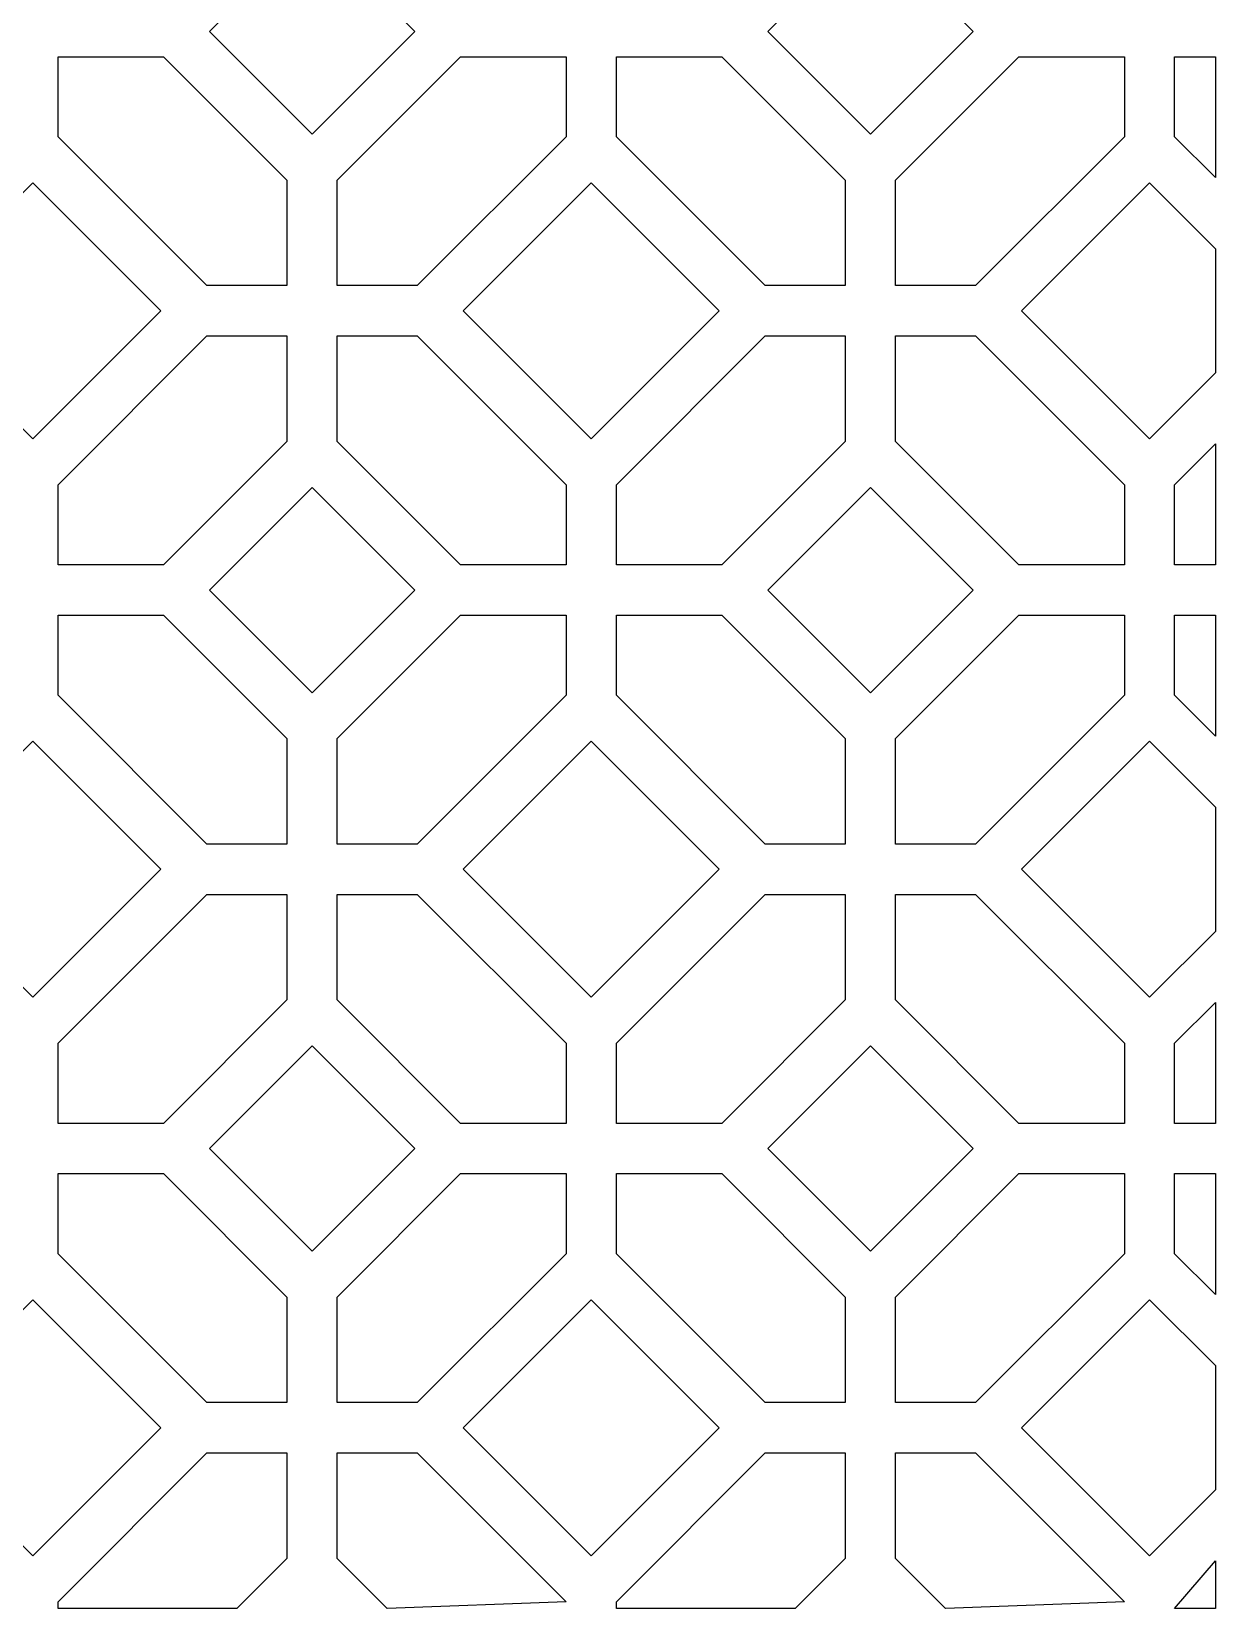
# Model space of a CAD drawing. Header units: centimetres. Extents: x -92 to 92, y -111 to 111.
# Drawn here: x -49.9 to -7.5, y -111 to -54.5 of the extents above; entities that cross this region are included whole.
import ezdxf

# ---------------------------------------------------------------- set-up
doc = ezdxf.new("R2010")
doc.units = ezdxf.units.CM
doc.header["$MEASUREMENT"] = 0
doc.layers.add('layer 1', color=7, linetype='Continuous')

msp = doc.modelspace()

# ---------------------------------------------------------------- linework, layer by layer
at = {"layer": 'layer 1', "color": 242}
for points, knots in [([(-39.81534, -58.20509), (-39.81534, -58.20509), (-36.13825, -54.528), (-36.13825, -54.528), (-36.13825, -54.528), (-36.13825, -54.528), (-39.81534, -50.85091), (-39.81534, -50.85091), (-39.81534, -50.85091), (-39.81534, -50.85091), (-43.49242, -54.528), (-43.49242, -54.528), (-43.49242, -54.528), (-43.49242, -54.528), (-39.81534, -58.20509), (-39.81534, -58.20509)], [0, 0, 0, 0, 0.2, 0.2, 0.2, 0.2, 0.4, 0.4, 0.4, 0.4, 0.6, 0.6, 0.6, 0.6, 1, 1, 1, 1]), ([(-19.81534, -58.20508), (-19.81534, -58.20508), (-16.13825, -54.52799), (-16.13825, -54.52799), (-16.13825, -54.52799), (-16.13825, -54.52799), (-19.81534, -50.8509), (-19.81534, -50.8509), (-19.81534, -50.8509), (-19.81534, -50.8509), (-23.49242, -54.52799), (-23.49242, -54.52799), (-23.49242, -54.52799), (-23.49242, -54.52799), (-19.81534, -58.20508), (-19.81534, -58.20508)], [0, 0, 0, 0, 0.2, 0.2, 0.2, 0.2, 0.4, 0.4, 0.4, 0.4, 0.6, 0.6, 0.6, 0.6, 1, 1, 1, 1]), ([(-48.91533, -55.428), (-48.91533, -55.428), (-48.91533, -58.29749), (-48.91533, -58.29749), (-48.91533, -58.29749), (-48.91533, -58.29749), (-43.58481, -63.62801), (-43.58481, -63.62801), (-43.58481, -63.62801), (-43.58481, -63.62801), (-40.71534, -63.62801), (-40.71534, -63.62801), (-40.71534, -63.62801), (-40.71534, -63.62801), (-40.71534, -59.85041), (-40.71534, -59.85041), (-40.71534, -59.85041), (-40.71534, -59.85041), (-45.13774, -55.428), (-45.13774, -55.428), (-45.13774, -55.428), (-45.13774, -55.428), (-48.91533, -55.428), (-48.91533, -55.428)], [0, 0, 0, 0, 0.14285714, 0.14285714, 0.14285714, 0.14285714, 0.28571429, 0.28571429, 0.28571429, 0.28571429, 0.42857143, 0.42857143, 0.42857143, 0.42857143, 0.57142857, 0.57142857, 0.57142857, 0.57142857, 0.71428571, 0.71428571, 0.71428571, 0.71428571, 1, 1, 1, 1]), ([(-30.71533, -58.29749), (-30.71533, -58.29749), (-30.71533, -55.428), (-30.71533, -55.428), (-30.71533, -55.428), (-30.71533, -55.428), (-34.49293, -55.428), (-34.49293, -55.428), (-34.49293, -55.428), (-34.49293, -55.428), (-38.91534, -59.85041), (-38.91534, -59.85041), (-38.91534, -59.85041), (-38.91534, -59.85041), (-38.91534, -63.62801), (-38.91534, -63.62801), (-38.91534, -63.62801), (-38.91534, -63.62801), (-36.04585, -63.62801), (-36.04585, -63.62801), (-36.04585, -63.62801), (-36.04585, -63.62801), (-30.71533, -58.29749), (-30.71533, -58.29749)], [0, 0, 0, 0, 0.14285714, 0.14285714, 0.14285714, 0.14285714, 0.28571429, 0.28571429, 0.28571429, 0.28571429, 0.42857143, 0.42857143, 0.42857143, 0.42857143, 0.57142857, 0.57142857, 0.57142857, 0.57142857, 0.71428571, 0.71428571, 0.71428571, 0.71428571, 1, 1, 1, 1]), ([(-28.91533, -55.42799), (-28.91533, -55.42799), (-28.91533, -58.29748), (-28.91533, -58.29748), (-28.91533, -58.29748), (-28.91533, -58.29748), (-23.58481, -63.628), (-23.58481, -63.628), (-23.58481, -63.628), (-23.58481, -63.628), (-20.71534, -63.628), (-20.71534, -63.628), (-20.71534, -63.628), (-20.71534, -63.628), (-20.71534, -59.8504), (-20.71534, -59.8504), (-20.71534, -59.8504), (-20.71534, -59.8504), (-25.13774, -55.42799), (-25.13774, -55.42799), (-25.13774, -55.42799), (-25.13774, -55.42799), (-28.91533, -55.42799), (-28.91533, -55.42799)], [0, 0, 0, 0, 0.14285714, 0.14285714, 0.14285714, 0.14285714, 0.28571429, 0.28571429, 0.28571429, 0.28571429, 0.42857143, 0.42857143, 0.42857143, 0.42857143, 0.57142857, 0.57142857, 0.57142857, 0.57142857, 0.71428571, 0.71428571, 0.71428571, 0.71428571, 1, 1, 1, 1]), ([(-10.71533, -58.29748), (-10.71533, -58.29748), (-10.71533, -55.42799), (-10.71533, -55.42799), (-10.71533, -55.42799), (-10.71533, -55.42799), (-14.49293, -55.42799), (-14.49293, -55.42799), (-14.49293, -55.42799), (-14.49293, -55.42799), (-18.91534, -59.8504), (-18.91534, -59.8504), (-18.91534, -59.8504), (-18.91534, -59.8504), (-18.91534, -63.628), (-18.91534, -63.628), (-18.91534, -63.628), (-18.91534, -63.628), (-16.04585, -63.628), (-16.04585, -63.628), (-16.04585, -63.628), (-16.04585, -63.628), (-10.71533, -58.29748), (-10.71533, -58.29748)], [0, 0, 0, 0, 0.14285714, 0.14285714, 0.14285714, 0.14285714, 0.28571429, 0.28571429, 0.28571429, 0.28571429, 0.42857143, 0.42857143, 0.42857143, 0.42857143, 0.57142857, 0.57142857, 0.57142857, 0.57142857, 0.71428571, 0.71428571, 0.71428571, 0.71428571, 1, 1, 1, 1]), ([(-7.45335, -55.42798), (-7.45335, -55.42798), (-8.91533, -55.42798), (-8.91533, -55.42798), (-8.91533, -55.42798), (-8.91533, -55.42798), (-8.91533, -58.29747), (-8.91533, -58.29747), (-8.91533, -58.29747), (-8.91533, -58.29747), (-7.45335, -59.75951), (-7.45335, -59.75951), (-7.45335, -59.75951), (-7.45335, -59.75951), (-7.45335, -55.42798), (-7.45335, -55.42798)], [0, 0, 0, 0, 0.2, 0.2, 0.2, 0.2, 0.4, 0.4, 0.4, 0.4, 0.6, 0.6, 0.6, 0.6, 1, 1, 1, 1]), ([(-49.81533, -59.94281), (-49.81533, -59.94281), (-54.40053, -64.528), (-54.40053, -64.528), (-54.40053, -64.528), (-54.40053, -64.528), (-49.81532, -69.11321), (-49.81532, -69.11321), (-49.81532, -69.11321), (-49.81532, -69.11321), (-45.23013, -64.52801), (-45.23013, -64.52801), (-45.23013, -64.52801), (-45.23013, -64.52801), (-49.81533, -59.94281), (-49.81533, -59.94281)], [0, 0, 0, 0, 0.2, 0.2, 0.2, 0.2, 0.4, 0.4, 0.4, 0.4, 0.6, 0.6, 0.6, 0.6, 1, 1, 1, 1]), ([(-29.81533, -59.9428), (-29.81533, -59.9428), (-34.40053, -64.528), (-34.40053, -64.528), (-34.40053, -64.528), (-34.40053, -64.528), (-29.81533, -69.1132), (-29.81533, -69.1132), (-29.81533, -69.1132), (-29.81533, -69.1132), (-25.23013, -64.528), (-25.23013, -64.528), (-25.23013, -64.528), (-25.23013, -64.528), (-29.81533, -59.9428), (-29.81533, -59.9428)], [0, 0, 0, 0, 0.2, 0.2, 0.2, 0.2, 0.4, 0.4, 0.4, 0.4, 0.6, 0.6, 0.6, 0.6, 1, 1, 1, 1]), ([(-7.45335, -62.30476), (-7.45335, -62.30476), (-9.81533, -59.94279), (-9.81533, -59.94279), (-9.81533, -59.94279), (-9.81533, -59.94279), (-14.40053, -64.52799), (-14.40053, -64.52799), (-14.40053, -64.52799), (-14.40053, -64.52799), (-9.81533, -69.11319), (-9.81533, -69.11319), (-9.81533, -69.11319), (-9.81533, -69.11319), (-7.45335, -66.75131), (-7.45335, -66.75131), (-7.45335, -66.75131), (-7.45335, -66.75131), (-7.45335, -62.30476), (-7.45335, -62.30476)], [0, 0, 0, 0, 0.16666667, 0.16666667, 0.16666667, 0.16666667, 0.33333333, 0.33333333, 0.33333333, 0.33333333, 0.5, 0.5, 0.5, 0.5, 0.66666667, 0.66666667, 0.66666667, 0.66666667, 1, 1, 1, 1]), ([(-40.71533, -65.42801), (-40.71533, -65.42801), (-43.5848, -65.42801), (-43.5848, -65.42801), (-43.5848, -65.42801), (-43.5848, -65.42801), (-48.91532, -70.75853), (-48.91532, -70.75853), (-48.91532, -70.75853), (-48.91532, -70.75853), (-48.91532, -73.628), (-48.91532, -73.628), (-48.91532, -73.628), (-48.91532, -73.628), (-45.13773, -73.628), (-45.13773, -73.628), (-45.13773, -73.628), (-45.13773, -73.628), (-40.71533, -69.20559), (-40.71533, -69.20559), (-40.71533, -69.20559), (-40.71533, -69.20559), (-40.71533, -65.42801), (-40.71533, -65.42801)], [0, 0, 0, 0, 0.14285714, 0.14285714, 0.14285714, 0.14285714, 0.28571429, 0.28571429, 0.28571429, 0.28571429, 0.42857143, 0.42857143, 0.42857143, 0.42857143, 0.57142857, 0.57142857, 0.57142857, 0.57142857, 0.71428571, 0.71428571, 0.71428571, 0.71428571, 1, 1, 1, 1]), ([(-36.04584, -65.42801), (-36.04584, -65.42801), (-38.91533, -65.42801), (-38.91533, -65.42801), (-38.91533, -65.42801), (-38.91533, -65.42801), (-38.91533, -69.20559), (-38.91533, -69.20559), (-38.91533, -69.20559), (-38.91533, -69.20559), (-34.49292, -73.628), (-34.49292, -73.628), (-34.49292, -73.628), (-34.49292, -73.628), (-30.71532, -73.628), (-30.71532, -73.628), (-30.71532, -73.628), (-30.71532, -73.628), (-30.71532, -70.75853), (-30.71532, -70.75853), (-30.71532, -70.75853), (-30.71532, -70.75853), (-36.04584, -65.42801), (-36.04584, -65.42801)], [0, 0, 0, 0, 0.14285714, 0.14285714, 0.14285714, 0.14285714, 0.28571429, 0.28571429, 0.28571429, 0.28571429, 0.42857143, 0.42857143, 0.42857143, 0.42857143, 0.57142857, 0.57142857, 0.57142857, 0.57142857, 0.71428571, 0.71428571, 0.71428571, 0.71428571, 1, 1, 1, 1]), ([(-20.71533, -65.428), (-20.71533, -65.428), (-23.5848, -65.428), (-23.5848, -65.428), (-23.5848, -65.428), (-23.5848, -65.428), (-28.91532, -70.75852), (-28.91532, -70.75852), (-28.91532, -70.75852), (-28.91532, -70.75852), (-28.91532, -73.62799), (-28.91532, -73.62799), (-28.91532, -73.62799), (-28.91532, -73.62799), (-25.13773, -73.62799), (-25.13773, -73.62799), (-25.13773, -73.62799), (-25.13773, -73.62799), (-20.71533, -69.20558), (-20.71533, -69.20558), (-20.71533, -69.20558), (-20.71533, -69.20558), (-20.71533, -65.428), (-20.71533, -65.428)], [0, 0, 0, 0, 0.14285714, 0.14285714, 0.14285714, 0.14285714, 0.28571429, 0.28571429, 0.28571429, 0.28571429, 0.42857143, 0.42857143, 0.42857143, 0.42857143, 0.57142857, 0.57142857, 0.57142857, 0.57142857, 0.71428571, 0.71428571, 0.71428571, 0.71428571, 1, 1, 1, 1]), ([(-16.04584, -65.428), (-16.04584, -65.428), (-18.91533, -65.428), (-18.91533, -65.428), (-18.91533, -65.428), (-18.91533, -65.428), (-18.91533, -69.20558), (-18.91533, -69.20558), (-18.91533, -69.20558), (-18.91533, -69.20558), (-14.49292, -73.62799), (-14.49292, -73.62799), (-14.49292, -73.62799), (-14.49292, -73.62799), (-10.71532, -73.62799), (-10.71532, -73.62799), (-10.71532, -73.62799), (-10.71532, -73.62799), (-10.71532, -70.75852), (-10.71532, -70.75852), (-10.71532, -70.75852), (-10.71532, -70.75852), (-16.04584, -65.428), (-16.04584, -65.428)], [0, 0, 0, 0, 0.14285714, 0.14285714, 0.14285714, 0.14285714, 0.28571429, 0.28571429, 0.28571429, 0.28571429, 0.42857143, 0.42857143, 0.42857143, 0.42857143, 0.57142857, 0.57142857, 0.57142857, 0.57142857, 0.71428571, 0.71428571, 0.71428571, 0.71428571, 1, 1, 1, 1]), ([(-7.45335, -69.29654), (-7.45335, -69.29654), (-8.91532, -70.75851), (-8.91532, -70.75851), (-8.91532, -70.75851), (-8.91532, -70.75851), (-8.91532, -73.62798), (-8.91532, -73.62798), (-8.91532, -73.62798), (-8.91532, -73.62798), (-7.45335, -73.62798), (-7.45335, -73.62798), (-7.45335, -73.62798), (-7.45335, -73.62798), (-7.45335, -69.29654), (-7.45335, -69.29654)], [0, 0, 0, 0, 0.2, 0.2, 0.2, 0.2, 0.4, 0.4, 0.4, 0.4, 0.6, 0.6, 0.6, 0.6, 1, 1, 1, 1]), ([(-39.81533, -78.20509), (-39.81533, -78.20509), (-36.13824, -74.528), (-36.13824, -74.528), (-36.13824, -74.528), (-36.13824, -74.528), (-39.81533, -70.85091), (-39.81533, -70.85091), (-39.81533, -70.85091), (-39.81533, -70.85091), (-43.49241, -74.528), (-43.49241, -74.528), (-43.49241, -74.528), (-43.49241, -74.528), (-39.81533, -78.20509), (-39.81533, -78.20509)], [0, 0, 0, 0, 0.2, 0.2, 0.2, 0.2, 0.4, 0.4, 0.4, 0.4, 0.6, 0.6, 0.6, 0.6, 1, 1, 1, 1]), ([(-19.81533, -78.20508), (-19.81533, -78.20508), (-16.13824, -74.52799), (-16.13824, -74.52799), (-16.13824, -74.52799), (-16.13824, -74.52799), (-19.81533, -70.8509), (-19.81533, -70.8509), (-19.81533, -70.8509), (-19.81533, -70.8509), (-23.49241, -74.52799), (-23.49241, -74.52799), (-23.49241, -74.52799), (-23.49241, -74.52799), (-19.81533, -78.20508), (-19.81533, -78.20508)], [0, 0, 0, 0, 0.2, 0.2, 0.2, 0.2, 0.4, 0.4, 0.4, 0.4, 0.6, 0.6, 0.6, 0.6, 1, 1, 1, 1]), ([(-48.91532, -75.428), (-48.91532, -75.428), (-48.91532, -78.29749), (-48.91532, -78.29749), (-48.91532, -78.29749), (-48.91532, -78.29749), (-43.5848, -83.62801), (-43.5848, -83.62801), (-43.5848, -83.62801), (-43.5848, -83.62801), (-40.71533, -83.62801), (-40.71533, -83.62801), (-40.71533, -83.62801), (-40.71533, -83.62801), (-40.71533, -79.85041), (-40.71533, -79.85041), (-40.71533, -79.85041), (-40.71533, -79.85041), (-45.13773, -75.428), (-45.13773, -75.428), (-45.13773, -75.428), (-45.13773, -75.428), (-48.91532, -75.428), (-48.91532, -75.428)], [0, 0, 0, 0, 0.14285714, 0.14285714, 0.14285714, 0.14285714, 0.28571429, 0.28571429, 0.28571429, 0.28571429, 0.42857143, 0.42857143, 0.42857143, 0.42857143, 0.57142857, 0.57142857, 0.57142857, 0.57142857, 0.71428571, 0.71428571, 0.71428571, 0.71428571, 1, 1, 1, 1]), ([(-30.71532, -78.29749), (-30.71532, -78.29749), (-30.71532, -75.428), (-30.71532, -75.428), (-30.71532, -75.428), (-30.71532, -75.428), (-34.49292, -75.428), (-34.49292, -75.428), (-34.49292, -75.428), (-34.49292, -75.428), (-38.91533, -79.85041), (-38.91533, -79.85041), (-38.91533, -79.85041), (-38.91533, -79.85041), (-38.91533, -83.62801), (-38.91533, -83.62801), (-38.91533, -83.62801), (-38.91533, -83.62801), (-36.04584, -83.62801), (-36.04584, -83.62801), (-36.04584, -83.62801), (-36.04584, -83.62801), (-30.71532, -78.29749), (-30.71532, -78.29749)], [0, 0, 0, 0, 0.14285714, 0.14285714, 0.14285714, 0.14285714, 0.28571429, 0.28571429, 0.28571429, 0.28571429, 0.42857143, 0.42857143, 0.42857143, 0.42857143, 0.57142857, 0.57142857, 0.57142857, 0.57142857, 0.71428571, 0.71428571, 0.71428571, 0.71428571, 1, 1, 1, 1]), ([(-28.91532, -75.42799), (-28.91532, -75.42799), (-28.91532, -78.29748), (-28.91532, -78.29748), (-28.91532, -78.29748), (-28.91532, -78.29748), (-23.5848, -83.628), (-23.5848, -83.628), (-23.5848, -83.628), (-23.5848, -83.628), (-20.71533, -83.628), (-20.71533, -83.628), (-20.71533, -83.628), (-20.71533, -83.628), (-20.71533, -79.8504), (-20.71533, -79.8504), (-20.71533, -79.8504), (-20.71533, -79.8504), (-25.13773, -75.42799), (-25.13773, -75.42799), (-25.13773, -75.42799), (-25.13773, -75.42799), (-28.91532, -75.42799), (-28.91532, -75.42799)], [0, 0, 0, 0, 0.14285714, 0.14285714, 0.14285714, 0.14285714, 0.28571429, 0.28571429, 0.28571429, 0.28571429, 0.42857143, 0.42857143, 0.42857143, 0.42857143, 0.57142857, 0.57142857, 0.57142857, 0.57142857, 0.71428571, 0.71428571, 0.71428571, 0.71428571, 1, 1, 1, 1]), ([(-10.71532, -78.29748), (-10.71532, -78.29748), (-10.71532, -75.42799), (-10.71532, -75.42799), (-10.71532, -75.42799), (-10.71532, -75.42799), (-14.49292, -75.42799), (-14.49292, -75.42799), (-14.49292, -75.42799), (-14.49292, -75.42799), (-18.91533, -79.8504), (-18.91533, -79.8504), (-18.91533, -79.8504), (-18.91533, -79.8504), (-18.91533, -83.628), (-18.91533, -83.628), (-18.91533, -83.628), (-18.91533, -83.628), (-16.04584, -83.628), (-16.04584, -83.628), (-16.04584, -83.628), (-16.04584, -83.628), (-10.71532, -78.29748), (-10.71532, -78.29748)], [0, 0, 0, 0, 0.14285714, 0.14285714, 0.14285714, 0.14285714, 0.28571429, 0.28571429, 0.28571429, 0.28571429, 0.42857143, 0.42857143, 0.42857143, 0.42857143, 0.57142857, 0.57142857, 0.57142857, 0.57142857, 0.71428571, 0.71428571, 0.71428571, 0.71428571, 1, 1, 1, 1]), ([(-7.45335, -75.42798), (-7.45335, -75.42798), (-8.91532, -75.42798), (-8.91532, -75.42798), (-8.91532, -75.42798), (-8.91532, -75.42798), (-8.91532, -78.29747), (-8.91532, -78.29747), (-8.91532, -78.29747), (-8.91532, -78.29747), (-7.45335, -79.7595), (-7.45335, -79.7595), (-7.45335, -79.7595), (-7.45335, -79.7595), (-7.45335, -75.42798), (-7.45335, -75.42798)], [0, 0, 0, 0, 0.2, 0.2, 0.2, 0.2, 0.4, 0.4, 0.4, 0.4, 0.6, 0.6, 0.6, 0.6, 1, 1, 1, 1]), ([(-49.81532, -79.94281), (-49.81532, -79.94281), (-54.40052, -84.52801), (-54.40052, -84.52801), (-54.40052, -84.52801), (-54.40052, -84.52801), (-49.81532, -89.11321), (-49.81532, -89.11321), (-49.81532, -89.11321), (-49.81532, -89.11321), (-45.23012, -84.52801), (-45.23012, -84.52801), (-45.23012, -84.52801), (-45.23012, -84.52801), (-49.81532, -79.94281), (-49.81532, -79.94281)], [0, 0, 0, 0, 0.2, 0.2, 0.2, 0.2, 0.4, 0.4, 0.4, 0.4, 0.6, 0.6, 0.6, 0.6, 1, 1, 1, 1]), ([(-29.81532, -79.9428), (-29.81532, -79.9428), (-34.40052, -84.52801), (-34.40052, -84.52801), (-34.40052, -84.52801), (-34.40052, -84.52801), (-29.81533, -89.1132), (-29.81533, -89.1132), (-29.81533, -89.1132), (-29.81533, -89.1132), (-25.23012, -84.528), (-25.23012, -84.528), (-25.23012, -84.528), (-25.23012, -84.528), (-29.81532, -79.9428), (-29.81532, -79.9428)], [0, 0, 0, 0, 0.2, 0.2, 0.2, 0.2, 0.4, 0.4, 0.4, 0.4, 0.6, 0.6, 0.6, 0.6, 1, 1, 1, 1]), ([(-7.45335, -82.30475), (-7.45335, -82.30475), (-9.81532, -79.94279), (-9.81532, -79.94279), (-9.81532, -79.94279), (-9.81532, -79.94279), (-14.40052, -84.528), (-14.40052, -84.528), (-14.40052, -84.528), (-14.40052, -84.528), (-9.81533, -89.11319), (-9.81533, -89.11319), (-9.81533, -89.11319), (-9.81533, -89.11319), (-7.45335, -86.75121), (-7.45335, -86.75121), (-7.45335, -86.75121), (-7.45335, -86.75121), (-7.45335, -82.30475), (-7.45335, -82.30475)], [0, 0, 0, 0, 0.16666667, 0.16666667, 0.16666667, 0.16666667, 0.33333333, 0.33333333, 0.33333333, 0.33333333, 0.5, 0.5, 0.5, 0.5, 0.66666667, 0.66666667, 0.66666667, 0.66666667, 1, 1, 1, 1]), ([(-40.71533, -85.42801), (-40.71533, -85.42801), (-43.5848, -85.42801), (-43.5848, -85.42801), (-43.5848, -85.42801), (-43.5848, -85.42801), (-48.91532, -90.75853), (-48.91532, -90.75853), (-48.91532, -90.75853), (-48.91532, -90.75853), (-48.91532, -93.628), (-48.91532, -93.628), (-48.91532, -93.628), (-48.91532, -93.628), (-45.13773, -93.628), (-45.13773, -93.628), (-45.13773, -93.628), (-45.13773, -93.628), (-40.71533, -89.20559), (-40.71533, -89.20559), (-40.71533, -89.20559), (-40.71533, -89.20559), (-40.71533, -85.42801), (-40.71533, -85.42801)], [0, 0, 0, 0, 0.14285714, 0.14285714, 0.14285714, 0.14285714, 0.28571429, 0.28571429, 0.28571429, 0.28571429, 0.42857143, 0.42857143, 0.42857143, 0.42857143, 0.57142857, 0.57142857, 0.57142857, 0.57142857, 0.71428571, 0.71428571, 0.71428571, 0.71428571, 1, 1, 1, 1]), ([(-36.04584, -85.42801), (-36.04584, -85.42801), (-38.91533, -85.42801), (-38.91533, -85.42801), (-38.91533, -85.42801), (-38.91533, -85.42801), (-38.91533, -89.20559), (-38.91533, -89.20559), (-38.91533, -89.20559), (-38.91533, -89.20559), (-34.49292, -93.628), (-34.49292, -93.628), (-34.49292, -93.628), (-34.49292, -93.628), (-30.71532, -93.628), (-30.71532, -93.628), (-30.71532, -93.628), (-30.71532, -93.628), (-30.71532, -90.75853), (-30.71532, -90.75853), (-30.71532, -90.75853), (-30.71532, -90.75853), (-36.04584, -85.42801), (-36.04584, -85.42801)], [0, 0, 0, 0, 0.14285714, 0.14285714, 0.14285714, 0.14285714, 0.28571429, 0.28571429, 0.28571429, 0.28571429, 0.42857143, 0.42857143, 0.42857143, 0.42857143, 0.57142857, 0.57142857, 0.57142857, 0.57142857, 0.71428571, 0.71428571, 0.71428571, 0.71428571, 1, 1, 1, 1]), ([(-20.71533, -85.428), (-20.71533, -85.428), (-23.5848, -85.428), (-23.5848, -85.428), (-23.5848, -85.428), (-23.5848, -85.428), (-28.91532, -90.75852), (-28.91532, -90.75852), (-28.91532, -90.75852), (-28.91532, -90.75852), (-28.91532, -93.62799), (-28.91532, -93.62799), (-28.91532, -93.62799), (-28.91532, -93.62799), (-25.13773, -93.62799), (-25.13773, -93.62799), (-25.13773, -93.62799), (-25.13773, -93.62799), (-20.71533, -89.20558), (-20.71533, -89.20558), (-20.71533, -89.20558), (-20.71533, -89.20558), (-20.71533, -85.428), (-20.71533, -85.428)], [0, 0, 0, 0, 0.14285714, 0.14285714, 0.14285714, 0.14285714, 0.28571429, 0.28571429, 0.28571429, 0.28571429, 0.42857143, 0.42857143, 0.42857143, 0.42857143, 0.57142857, 0.57142857, 0.57142857, 0.57142857, 0.71428571, 0.71428571, 0.71428571, 0.71428571, 1, 1, 1, 1]), ([(-16.04584, -85.428), (-16.04584, -85.428), (-18.91533, -85.428), (-18.91533, -85.428), (-18.91533, -85.428), (-18.91533, -85.428), (-18.91533, -89.20558), (-18.91533, -89.20558), (-18.91533, -89.20558), (-18.91533, -89.20558), (-14.49292, -93.62799), (-14.49292, -93.62799), (-14.49292, -93.62799), (-14.49292, -93.62799), (-10.71532, -93.62799), (-10.71532, -93.62799), (-10.71532, -93.62799), (-10.71532, -93.62799), (-10.71532, -90.75852), (-10.71532, -90.75852), (-10.71532, -90.75852), (-10.71532, -90.75852), (-16.04584, -85.428), (-16.04584, -85.428)], [0, 0, 0, 0, 0.14285714, 0.14285714, 0.14285714, 0.14285714, 0.28571429, 0.28571429, 0.28571429, 0.28571429, 0.42857143, 0.42857143, 0.42857143, 0.42857143, 0.57142857, 0.57142857, 0.57142857, 0.57142857, 0.71428571, 0.71428571, 0.71428571, 0.71428571, 1, 1, 1, 1]), ([(-7.45335, -89.29654), (-7.45335, -89.29654), (-8.91532, -90.75851), (-8.91532, -90.75851), (-8.91532, -90.75851), (-8.91532, -90.75851), (-8.91532, -93.62798), (-8.91532, -93.62798), (-8.91532, -93.62798), (-8.91532, -93.62798), (-7.45335, -93.62794), (-7.45335, -93.62794), (-7.45335, -93.62794), (-7.45335, -93.62794), (-7.45335, -89.29654), (-7.45335, -89.29654)], [0, 0, 0, 0, 0.2, 0.2, 0.2, 0.2, 0.4, 0.4, 0.4, 0.4, 0.6, 0.6, 0.6, 0.6, 1, 1, 1, 1]), ([(-39.81533, -98.20509), (-39.81533, -98.20509), (-36.13824, -94.528), (-36.13824, -94.528), (-36.13824, -94.528), (-36.13824, -94.528), (-39.81533, -90.85091), (-39.81533, -90.85091), (-39.81533, -90.85091), (-39.81533, -90.85091), (-43.49241, -94.528), (-43.49241, -94.528), (-43.49241, -94.528), (-43.49241, -94.528), (-39.81533, -98.20509), (-39.81533, -98.20509)], [0, 0, 0, 0, 0.2, 0.2, 0.2, 0.2, 0.4, 0.4, 0.4, 0.4, 0.6, 0.6, 0.6, 0.6, 1, 1, 1, 1]), ([(-19.81533, -98.20508), (-19.81533, -98.20508), (-16.13824, -94.52799), (-16.13824, -94.52799), (-16.13824, -94.52799), (-16.13824, -94.52799), (-19.81533, -90.8509), (-19.81533, -90.8509), (-19.81533, -90.8509), (-19.81533, -90.8509), (-23.49241, -94.52799), (-23.49241, -94.52799), (-23.49241, -94.52799), (-23.49241, -94.52799), (-19.81533, -98.20508), (-19.81533, -98.20508)], [0, 0, 0, 0, 0.2, 0.2, 0.2, 0.2, 0.4, 0.4, 0.4, 0.4, 0.6, 0.6, 0.6, 0.6, 1, 1, 1, 1]), ([(-48.91532, -95.428), (-48.91532, -95.428), (-48.91532, -98.29749), (-48.91532, -98.29749), (-48.91532, -98.29749), (-48.91532, -98.29749), (-43.5848, -103.62801), (-43.5848, -103.62801), (-43.5848, -103.62801), (-43.5848, -103.62801), (-40.71533, -103.62801), (-40.71533, -103.62801), (-40.71533, -103.62801), (-40.71533, -103.62801), (-40.71533, -99.85041), (-40.71533, -99.85041), (-40.71533, -99.85041), (-40.71533, -99.85041), (-45.13773, -95.428), (-45.13773, -95.428), (-45.13773, -95.428), (-45.13773, -95.428), (-48.91532, -95.428), (-48.91532, -95.428)], [0, 0, 0, 0, 0.14285714, 0.14285714, 0.14285714, 0.14285714, 0.28571429, 0.28571429, 0.28571429, 0.28571429, 0.42857143, 0.42857143, 0.42857143, 0.42857143, 0.57142857, 0.57142857, 0.57142857, 0.57142857, 0.71428571, 0.71428571, 0.71428571, 0.71428571, 1, 1, 1, 1]), ([(-30.71532, -98.29749), (-30.71532, -98.29749), (-30.71532, -95.428), (-30.71532, -95.428), (-30.71532, -95.428), (-30.71532, -95.428), (-34.49292, -95.428), (-34.49292, -95.428), (-34.49292, -95.428), (-34.49292, -95.428), (-38.91533, -99.85041), (-38.91533, -99.85041), (-38.91533, -99.85041), (-38.91533, -99.85041), (-38.91533, -103.62801), (-38.91533, -103.62801), (-38.91533, -103.62801), (-38.91533, -103.62801), (-36.04584, -103.62801), (-36.04584, -103.62801), (-36.04584, -103.62801), (-36.04584, -103.62801), (-30.71532, -98.29749), (-30.71532, -98.29749)], [0, 0, 0, 0, 0.14285714, 0.14285714, 0.14285714, 0.14285714, 0.28571429, 0.28571429, 0.28571429, 0.28571429, 0.42857143, 0.42857143, 0.42857143, 0.42857143, 0.57142857, 0.57142857, 0.57142857, 0.57142857, 0.71428571, 0.71428571, 0.71428571, 0.71428571, 1, 1, 1, 1]), ([(-28.91532, -95.42799), (-28.91532, -95.42799), (-28.91532, -98.29748), (-28.91532, -98.29748), (-28.91532, -98.29748), (-28.91532, -98.29748), (-23.5848, -103.628), (-23.5848, -103.628), (-23.5848, -103.628), (-23.5848, -103.628), (-20.71533, -103.628), (-20.71533, -103.628), (-20.71533, -103.628), (-20.71533, -103.628), (-20.71533, -99.8504), (-20.71533, -99.8504), (-20.71533, -99.8504), (-20.71533, -99.8504), (-25.13773, -95.42799), (-25.13773, -95.42799), (-25.13773, -95.42799), (-25.13773, -95.42799), (-28.91532, -95.42799), (-28.91532, -95.42799)], [0, 0, 0, 0, 0.14285714, 0.14285714, 0.14285714, 0.14285714, 0.28571429, 0.28571429, 0.28571429, 0.28571429, 0.42857143, 0.42857143, 0.42857143, 0.42857143, 0.57142857, 0.57142857, 0.57142857, 0.57142857, 0.71428571, 0.71428571, 0.71428571, 0.71428571, 1, 1, 1, 1]), ([(-10.71532, -98.29748), (-10.71532, -98.29748), (-10.71532, -95.42799), (-10.71532, -95.42799), (-10.71532, -95.42799), (-10.71532, -95.42799), (-14.49292, -95.42799), (-14.49292, -95.42799), (-14.49292, -95.42799), (-14.49292, -95.42799), (-18.91533, -99.8504), (-18.91533, -99.8504), (-18.91533, -99.8504), (-18.91533, -99.8504), (-18.91533, -103.628), (-18.91533, -103.628), (-18.91533, -103.628), (-18.91533, -103.628), (-16.04584, -103.628), (-16.04584, -103.628), (-16.04584, -103.628), (-16.04584, -103.628), (-10.71532, -98.29748), (-10.71532, -98.29748)], [0, 0, 0, 0, 0.14285714, 0.14285714, 0.14285714, 0.14285714, 0.28571429, 0.28571429, 0.28571429, 0.28571429, 0.42857143, 0.42857143, 0.42857143, 0.42857143, 0.57142857, 0.57142857, 0.57142857, 0.57142857, 0.71428571, 0.71428571, 0.71428571, 0.71428571, 1, 1, 1, 1]), ([(-7.45335, -95.42798), (-7.45335, -95.42798), (-8.91532, -95.42798), (-8.91532, -95.42798), (-8.91532, -95.42798), (-8.91532, -95.42798), (-8.91532, -98.29747), (-8.91532, -98.29747), (-8.91532, -98.29747), (-8.91532, -98.29747), (-7.45335, -99.75953), (-7.45335, -99.75953), (-7.45335, -99.75953), (-7.45335, -99.75953), (-7.45335, -95.42798), (-7.45335, -95.42798)], [0, 0, 0, 0, 0.2, 0.2, 0.2, 0.2, 0.4, 0.4, 0.4, 0.4, 0.6, 0.6, 0.6, 0.6, 1, 1, 1, 1]), ([(-49.81532, -99.94281), (-49.81532, -99.94281), (-54.40052, -104.528), (-54.40052, -104.528), (-54.40052, -104.528), (-54.40052, -104.528), (-49.81531, -109.11321), (-49.81531, -109.11321), (-49.81531, -109.11321), (-49.81531, -109.11321), (-45.23012, -104.52801), (-45.23012, -104.52801), (-45.23012, -104.52801), (-45.23012, -104.52801), (-49.81532, -99.94281), (-49.81532, -99.94281)], [0, 0, 0, 0, 0.2, 0.2, 0.2, 0.2, 0.4, 0.4, 0.4, 0.4, 0.6, 0.6, 0.6, 0.6, 1, 1, 1, 1]), ([(-29.81532, -99.9428), (-29.81532, -99.9428), (-34.40052, -104.528), (-34.40052, -104.528), (-34.40052, -104.528), (-34.40052, -104.528), (-29.81532, -109.1132), (-29.81532, -109.1132), (-29.81532, -109.1132), (-29.81532, -109.1132), (-25.23012, -104.528), (-25.23012, -104.528), (-25.23012, -104.528), (-25.23012, -104.528), (-29.81532, -99.9428), (-29.81532, -99.9428)], [0, 0, 0, 0, 0.2, 0.2, 0.2, 0.2, 0.4, 0.4, 0.4, 0.4, 0.6, 0.6, 0.6, 0.6, 1, 1, 1, 1]), ([(-7.45335, -102.30475), (-7.45335, -102.30475), (-9.81532, -99.94279), (-9.81532, -99.94279), (-9.81532, -99.94279), (-9.81532, -99.94279), (-14.40052, -104.52799), (-14.40052, -104.52799), (-14.40052, -104.52799), (-14.40052, -104.52799), (-9.81532, -109.11319), (-9.81532, -109.11319), (-9.81532, -109.11319), (-9.81532, -109.11319), (-7.45335, -106.75129), (-7.45335, -106.75129), (-7.45335, -106.75129), (-7.45335, -106.75129), (-7.45335, -102.30475), (-7.45335, -102.30475)], [0, 0, 0, 0, 0.16666667, 0.16666667, 0.16666667, 0.16666667, 0.33333333, 0.33333333, 0.33333333, 0.33333333, 0.5, 0.5, 0.5, 0.5, 0.66666667, 0.66666667, 0.66666667, 0.66666667, 1, 1, 1, 1]), ([(-42.5097, -111), (-42.5097, -111), (-40.71532, -109.20559), (-40.71532, -109.20559), (-40.71532, -109.20559), (-40.71532, -109.20559), (-40.71532, -105.42801), (-40.71532, -105.42801), (-40.71532, -105.42801), (-40.71532, -105.42801), (-43.58479, -105.42801), (-43.58479, -105.42801), (-43.58479, -105.42801), (-43.58479, -105.42801), (-48.91531, -110.75853), (-48.91531, -110.75853), (-48.91531, -110.75853), (-48.91531, -110.75853), (-48.91532, -111), (-48.91532, -111), (-48.91532, -111), (-48.91532, -111), (-42.5097, -111), (-42.5097, -111)], [0, 0, 0, 0, 0.14285714, 0.14285714, 0.14285714, 0.14285714, 0.28571429, 0.28571429, 0.28571429, 0.28571429, 0.42857143, 0.42857143, 0.42857143, 0.42857143, 0.57142857, 0.57142857, 0.57142857, 0.57142857, 0.71428571, 0.71428571, 0.71428571, 0.71428571, 1, 1, 1, 1]), ([(-30.71531, -110.75853), (-30.71531, -110.75853), (-36.04583, -105.42801), (-36.04583, -105.42801), (-36.04583, -105.42801), (-36.04583, -105.42801), (-38.91532, -105.42801), (-38.91532, -105.42801), (-38.91532, -105.42801), (-38.91532, -105.42801), (-38.91532, -109.20559), (-38.91532, -109.20559), (-38.91532, -109.20559), (-38.91532, -109.20559), (-37.12091, -111), (-37.12091, -111), (-37.12091, -111), (-37.12091, -111), (-30.71531, -110.75853), (-30.71531, -110.75853)], [0, 0, 0, 0, 0.16666667, 0.16666667, 0.16666667, 0.16666667, 0.33333333, 0.33333333, 0.33333333, 0.33333333, 0.5, 0.5, 0.5, 0.5, 0.66666667, 0.66666667, 0.66666667, 0.66666667, 1, 1, 1, 1]), ([(-22.50971, -111), (-22.50971, -111), (-20.71532, -109.20558), (-20.71532, -109.20558), (-20.71532, -109.20558), (-20.71532, -109.20558), (-20.71532, -105.428), (-20.71532, -105.428), (-20.71532, -105.428), (-20.71532, -105.428), (-23.58479, -105.428), (-23.58479, -105.428), (-23.58479, -105.428), (-23.58479, -105.428), (-28.91531, -110.75852), (-28.91531, -110.75852), (-28.91531, -110.75852), (-28.91531, -110.75852), (-28.91531, -111), (-28.91531, -111), (-28.91531, -111), (-28.91531, -111), (-22.50971, -111), (-22.50971, -111)], [0, 0, 0, 0, 0.14285714, 0.14285714, 0.14285714, 0.14285714, 0.28571429, 0.28571429, 0.28571429, 0.28571429, 0.42857143, 0.42857143, 0.42857143, 0.42857143, 0.57142857, 0.57142857, 0.57142857, 0.57142857, 0.71428571, 0.71428571, 0.71428571, 0.71428571, 1, 1, 1, 1]), ([(-10.71531, -110.75852), (-10.71531, -110.75852), (-16.04583, -105.428), (-16.04583, -105.428), (-16.04583, -105.428), (-16.04583, -105.428), (-18.91532, -105.428), (-18.91532, -105.428), (-18.91532, -105.428), (-18.91532, -105.428), (-18.91532, -109.20558), (-18.91532, -109.20558), (-18.91532, -109.20558), (-18.91532, -109.20558), (-17.1209, -111), (-17.1209, -111), (-17.1209, -111), (-17.1209, -111), (-10.71531, -110.75852), (-10.71531, -110.75852)], [0, 0, 0, 0, 0.16666667, 0.16666667, 0.16666667, 0.16666667, 0.33333333, 0.33333333, 0.33333333, 0.33333333, 0.5, 0.5, 0.5, 0.5, 0.66666667, 0.66666667, 0.66666667, 0.66666667, 1, 1, 1, 1]), ([(-7.45335, -109.29655), (-7.45335, -109.29655), (-8.91531, -111), (-8.91531, -111), (-8.91531, -111), (-8.91531, -111), (-7.45335, -111), (-7.45335, -111), (-7.45335, -111), (-7.45335, -111), (-7.45335, -109.29655), (-7.45335, -109.29655)], [0, 0, 0, 0, 0.25, 0.25, 0.25, 0.25, 0.5, 0.5, 0.5, 0.5, 1, 1, 1, 1])]:
    msp.add_open_spline(points, degree=3, knots=knots, dxfattribs=at)

doc.saveas('drawing.dxf')
